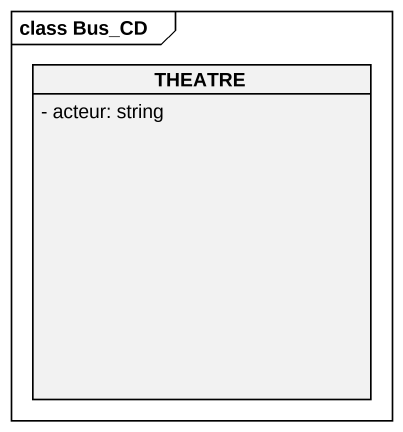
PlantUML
@startuml
mainframe class Bus_CD
hide circle
hide empty members
skinparam classAttributeIconSize 0
class THEATRE {
  - acteur: string
}
@enduml
